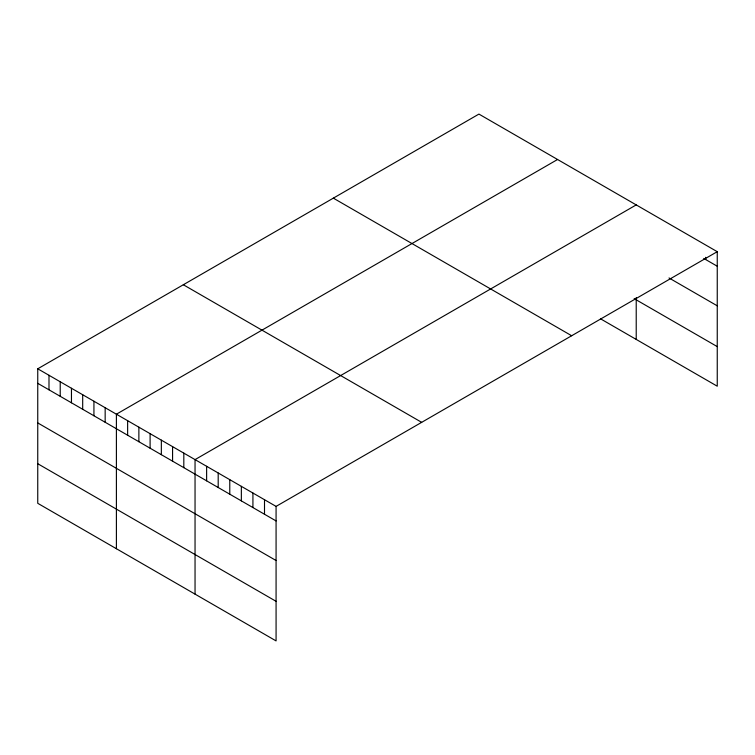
<?xml version="1.0" encoding="UTF-8"?>
<svg xmlns="http://www.w3.org/2000/svg" width="755" height="755" viewBox="0 0 755 755"><rect width="100%" height="100%" fill="white"/><g stroke="black" fill="none" stroke-linecap="round" stroke-linejoin="round"><path stroke-width="1.13" d="M717.25 251.689L276.075 506.397L276.075 640.91L37.75 503.311L37.75 368.799L478.925 114.09L717.25 251.689L717.25 386.201L600.47 318.78M557.567 159.494L116.402 414.202L116.402 548.715M636.22 204.907L195.045 459.616L195.045 594.128M703.745 258.427L717.25 266.222M669.015 277.963L717.25 305.813M634.172 298.65L717.25 346.611M333.332 198.14L571.667 335.739M183.333 284.748L421.668 422.338M37.75 368.799L276.075 506.397M37.75 383.332L276.075 520.931M37.75 422.923L276.075 560.521M37.75 463.721L276.075 601.32M705.67 257.304L705.67 259.541M636.22 297.555L636.22 339.42M264.505 499.716L264.505 514.24M252.925 493.034L252.925 507.558M241.355 486.343L241.355 500.876M229.775 479.661L229.775 494.195M218.195 472.979L218.195 487.513M206.625 466.297L206.625 480.831M183.814 453.123L183.814 467.656M172.574 446.639L172.574 461.173M161.344 440.156L161.344 454.68M150.103 433.663L150.103 448.196M138.873 427.179L138.873 441.713M127.633 420.695L127.633 435.22M105.162 407.719L105.162 422.253M93.931 401.235L93.931 415.76M82.691 394.742L82.691 409.276M71.461 388.259L71.461 402.793M60.221 381.775L60.221 396.3M48.99 375.282L48.99 389.816"/></g></svg>
